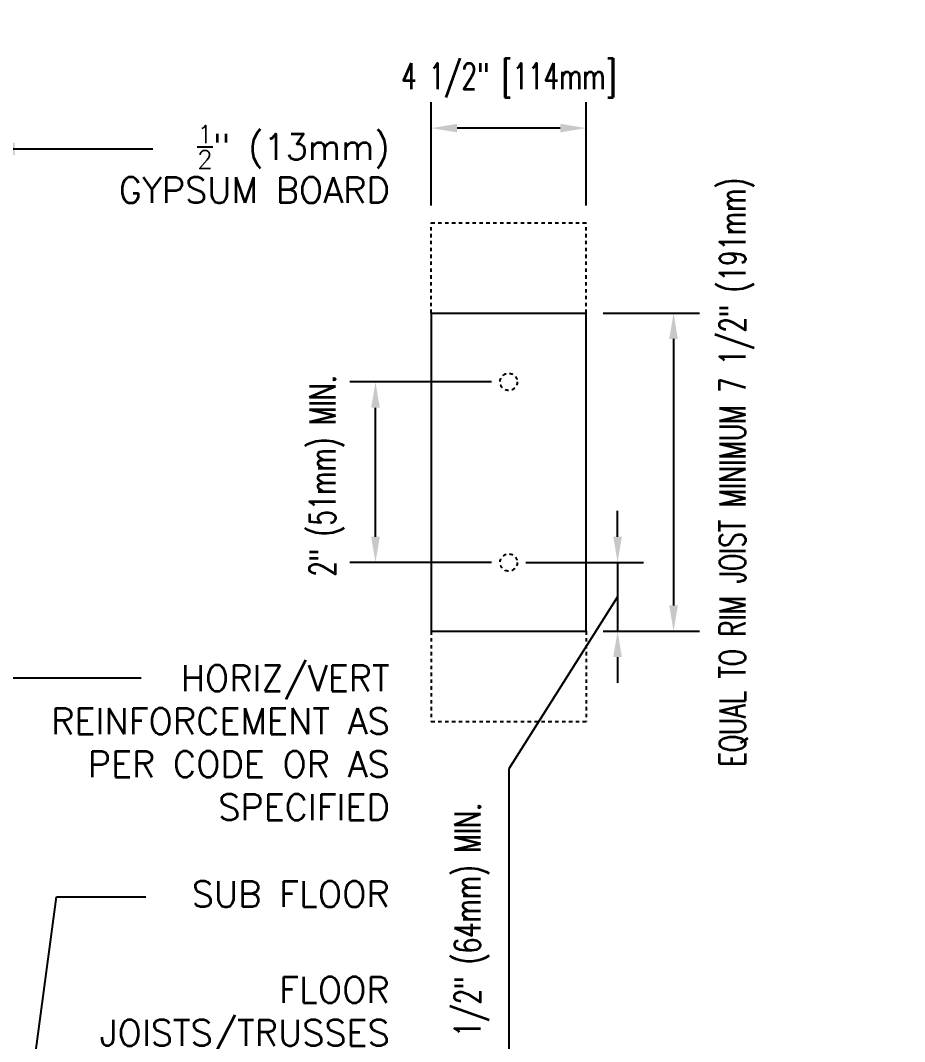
# Model space of a CAD drawing. Header units: inches. Extents: x 138.2 to 198.9, y -60.8 to 16.2.
# Drawn here: x 173.19 to 198.89, y -13.51 to 16.17 of the extents above; entities that cross this region are included whole.
import ezdxf

# ---------------------------------------------------------------- set-up
doc = ezdxf.new("R2010")
doc.units = ezdxf.units.IN
doc.header["$LTSCALE"] = 0.5
doc.header["$MEASUREMENT"] = 0
doc.linetypes.add('HIDDEN2', pattern=[0.1875, 0.125, -0.0625])
doc.layers.add('LINE9', color=9, linetype='Continuous')
doc.layers.add('TEXT', color=4, linetype='Continuous')
doc.styles.add('DIM', font='romans.shx', dxfattribs={"width": 0.7})
doc.styles.add('ROMANS', font='romans.shx', dxfattribs={"height": 1.125})
doc.dimstyles.new('ext_12', dxfattribs={"dimscale": 12, "dimtxt": 0.09375, "dimasz": 0.09375, "dimexe": 0.09375, "dimexo": 0.0625, "dimgap": 0.0625, "dimtad": 1, "dimdec": 1, "dimzin": 3, "dimdsep": 46, "dimlunit": 4, "dimtxsty": 'DIM', "dimcen": 0.09, "dimdle": 0.09375, "dimclrt": 4, "dimadec": 0, "dimazin": 0, "dimtfac": 1, "dimtdec": 1, "dimtmove": 2, "dimatfit": 3, "dimfxl": 0, "dimfrac": 2, "dimtolj": 1, "dimtzin": 0, "dimarcsym": 0})
doc.dimstyles.new('ext_8', dxfattribs={"dimscale": 8, "dimtxt": 0.09375, "dimasz": 0.09375, "dimexe": 0.09375, "dimexo": 0.0625, "dimgap": 0.0625, "dimtad": 1, "dimdec": 1, "dimzin": 3, "dimdsep": 46, "dimlunit": 4, "dimtxsty": 'DIM', "dimcen": 0.09, "dimdle": 0.09375, "dimclrt": 4, "dimadec": 0, "dimazin": 0, "dimtfac": 1, "dimtdec": 1, "dimtmove": 2, "dimatfit": 3, "dimfxl": 0, "dimfrac": 2, "dimtolj": 1, "dimtzin": 0, "dimarcsym": 0})

# ---------------------------------------------------------------- blocks, each defined once
blk = doc.blocks.new('*D2')
at = {"layer": 'Defpoints', "color": 0}
for p in [(185.134, 13.042), (185.134, 10.29), (189.634, 10.29)]:
    blk.add_point(p, dxfattribs=at)
at = {"layer": 'TEXT', "color": 0, "lineweight": -2}
for p, q in [((185.134, 10.79), (185.134, 13.792)), ((189.634, 10.79), (189.634, 13.792)), ((188.884, 13.042), (185.884, 13.042))]:
    blk.add_line(p, q, dxfattribs=at)
at = {"layer": 'TEXT', "color": 0}
for points in [[(185.884, 13.167), (185.884, 12.917), (185.134, 13.042)], [(188.884, 13.167), (188.884, 12.917), (189.634, 13.042)]]:
    blk.add_solid(points, dxfattribs=at)
at = {"layer": 'TEXT', "color": 4, "insert": (187.384, 14.428), "char_height": 0.75, "attachment_point": 5, "style": 'DIM'}
blk.add_mtext('\\A1;4 1/2" [114mm]', dxfattribs=at)
blk = doc.blocks.new('*D3')
at = {"layer": 'Defpoints', "color": 0}
for p in [(189.634, 7.665), (189.634, -1.585), (192.176, -1.585)]:
    blk.add_point(p, dxfattribs=at)
at = {"layer": 'TEXT', "color": 0, "lineweight": -2}
for p, q in [((190.134, 7.665), (192.926, 7.665)), ((192.176, 6.915), (192.176, -0.835)), ((190.134, -1.585), (192.926, -1.585))]:
    blk.add_line(p, q, dxfattribs=at)
at = {"layer": 'TEXT', "color": 0}
for points in [[(192.051, 6.915), (192.301, 6.915), (192.176, 7.665)], [(192.051, -0.835), (192.301, -0.835), (192.176, -1.585)]]:
    blk.add_solid(points, dxfattribs=at)
at = {"layer": 'TEXT', "color": 4, "insert": (194.014, 3.04), "char_height": 0.75, "attachment_point": 5, "rotation": 90, "style": 'DIM'}
blk.add_mtext('\\A1;EQUAL TO RIM JOIST MINIMUM 7 1/2" (191mm) ', dxfattribs=at)
blk = doc.blocks.new('*D4')
at = {"layer": 'Defpoints', "color": 0}
for p in [(183.513, 5.665), (187.384, 5.665), (187.384, 0.415)]:
    blk.add_point(p, dxfattribs=at)
at = {"layer": 'TEXT', "color": 0, "lineweight": -2}
for p, q in [((186.884, 5.665), (182.763, 5.665)), ((183.513, 1.165), (183.513, 4.915)), ((186.884, 0.415), (182.763, 0.415))]:
    blk.add_line(p, q, dxfattribs=at)
at = {"layer": 'TEXT', "color": 0}
for points in [[(183.388, 4.915), (183.638, 4.915), (183.513, 5.665)], [(183.388, 1.165), (183.638, 1.165), (183.513, 0.415)]]:
    blk.add_solid(points, dxfattribs=at)
at = {"layer": 'TEXT', "color": 4, "insert": (182.099, 2.93), "char_height": 0.75, "attachment_point": 5, "rotation": 90, "style": 'DIM'}
blk.add_mtext('\\A1;2" (51mm) MIN.', dxfattribs=at)
blk = doc.blocks.new('*D5')
at = {"layer": 'Defpoints', "color": 0}
for p in [(187.384, 0.415), (189.634, -1.585), (190.549, -1.585)]:
    blk.add_point(p, dxfattribs=at)
at = {"layer": 'TEXT', "color": 0, "lineweight": -2}
for p, q in [((190.549, 1.165), (190.549, 1.915)), ((187.884, 0.415), (191.299, 0.415)), ((190.549, 0.415), (190.549, -1.585)), ((190.549, 0.415), (190.549, -1.585)), ((190.549, -0.585), (187.384, -5.582)), ((190.134, -1.585), (191.299, -1.585)), ((190.549, -2.335), (190.549, -3.085)), ((187.384, -5.582), (187.384, -15.182))]:
    blk.add_line(p, q, dxfattribs=at)
at = {"layer": 'TEXT', "color": 0}
for points in [[(190.424, 1.165), (190.674, 1.165), (190.549, 0.415)], [(190.424, -2.335), (190.674, -2.335), (190.549, -1.585)]]:
    blk.add_solid(points, dxfattribs=at)
at = {"layer": 'TEXT', "color": 4, "insert": (186.313, -10.382), "char_height": 0.75, "attachment_point": 5, "rotation": 90, "style": 'DIM'}
blk.add_mtext('\\A1;2 1/2" (64mm) MIN.', dxfattribs=at)

msp = doc.modelspace()

# ---------------------------------------------------------------- linework, layer by layer
at = {"layer": 'LINE9', "linetype": 'HIDDEN2'}
for p, q in [((185.134, 10.29), (189.634, 10.29)), ((185.134, 7.665), (185.134, 10.29)), ((189.634, 7.665), (189.634, 10.29)), ((185.134, -1.585), (185.134, -4.21)), ((189.634, -1.585), (189.634, -4.21)), ((185.134, -4.21), (189.634, -4.21))]:
    msp.add_line(p, q, dxfattribs=at)
at = {"layer": 'LINE9'}
for p, q in [((185.134, 7.665), (185.134, -1.585)), ((185.134, 7.665), (189.634, 7.665)), ((189.634, -1.585), (189.634, 7.665)), ((185.134, -1.585), (189.634, -1.585))]:
    msp.add_line(p, q, dxfattribs=at)
at = {"layer": 'LINE9', "linetype": 'HIDDEN2'}
for centre in [(187.384, 5.665), (187.384, 0.415)]:
    msp.add_circle(centre, 0.25, dxfattribs=at)

# ---------------------------------------------------------------- texts
at = {"layer": 'TEXT', "char_height": 0.75, "attachment_point": 6, "style": 'ROMANS'}
for s, insert, width in [('\\A1;{\\H0.7x;\\S1/2;}" (13mm) GYPSUM BOARD', (183.925, 11.996), 10.5218), ('HORIZ/VERT REINFORCEMENT AS PER CODE OR AS SPECIFIED', (183.925, -4.822), 11.43486), ('\\A1;{\\H1x;SUB FLOOR}', (183.925, -9.224), 11.43486), ('\\A1;FLOOR JOISTS/TRUSSES \\PAS SPECIFIED', (183.925, -13.257), 11.43486)]:
    msp.add_mtext(s, dxfattribs=dict(at, insert=insert, width=width))

# ---------------------------------------------------------------- dimensions: what is measured, and where the dimension line sits
at = {"layer": 'TEXT'}
dim = msp.add_linear_dim(base=(185.134, 13.042), p1=(189.634, 10.29), p2=(185.134, 10.29), dimstyle='ext_8', dxfattribs=at)
dim.commit()
dim.dimension.update_dxf_attribs({"geometry": '*D2', "text_midpoint": (187.384, 14.428), "dimtype": 160})
dim = msp.add_linear_dim(base=(192.176, -1.585), p1=(189.634, 7.665), p2=(189.634, -1.585), angle=90, text='EQUAL TO RIM JOIST MINIMUM 7 1/2" (191mm) ', dimstyle='ext_8', dxfattribs=at)
dim.commit()
dim.dimension.update_dxf_attribs({"geometry": '*D3', "text_midpoint": (194.014, 3.04), "dimtype": 160})
for base, p2, angle, text, override, picture, middle in [((183.513, 5.665), (187.384, 5.665), 90, '2" (51mm) MIN.', {"dimtmove": 2}, '*D4', (182.099, 2.93)), ((190.549, -1.585), (189.634, -1.585), 270, '2 1/2" (64mm) MIN.', {"dimtmove": 1}, '*D5', (187.384, -6.082))]:
    dim = msp.add_linear_dim(base=base, p1=(187.384, 0.415), p2=p2, angle=angle, text=text, dimstyle='ext_8', override=override, dxfattribs=at)
    dim.commit()
    dim.dimension.update_dxf_attribs({"geometry": picture, "text_midpoint": middle, "dimtype": 160})

# ---------------------------------------------------------------- leaders
for points in [[(171.906, 12.436), (177.041, 12.436)], [(164.301, -7.764), (172.951, -2.941), (176.701, -2.941)], [(164.77, -2.941), (172.951, -2.941), (176.701, -2.941)], [(173.327, -16.125), (174.242, -9.306), (176.842, -9.306)]]:
    msp.add_leader(points, dimstyle='ext_12', override={"dimgap": 0.0625, "dimtad": 0}, dxfattribs=at)

doc.saveas('drawing.dxf')
